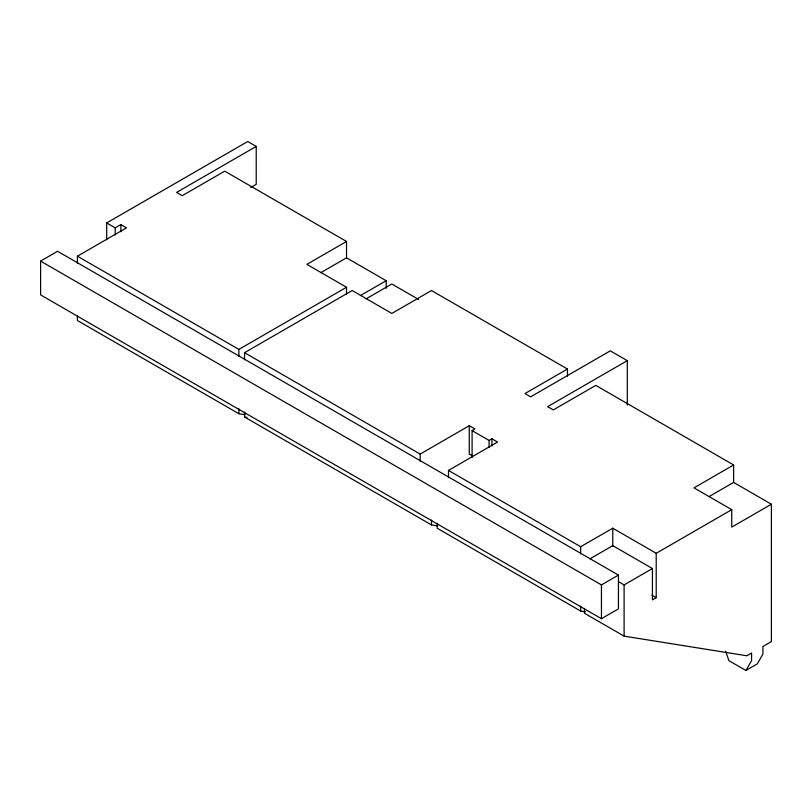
<?xml version="1.0" encoding="UTF-8"?>
<svg xmlns="http://www.w3.org/2000/svg" width="812" height="812" viewBox="0 0 812 812"><rect width="100%" height="100%" fill="white"/><g stroke="black" fill="none" stroke-linecap="round" stroke-linejoin="round"><path stroke-width="1.22" d="M725.634 651.204L728.912 660.674L745.903 670.489L751.577 660.674L751.577 653.041L746.847 655.771L624.103 636.141L584.447 613.243L584.447 608.361M40.6 261.099L57.591 251.284L618.439 575.089L618.439 608.888L601.448 618.693L40.6 294.898L40.6 261.099L601.448 584.904L618.439 575.089M106.697 239.743L106.697 222.935L247.731 141.511L256.227 146.424L256.227 184.304L250.756 187.46M106.697 222.935L115.192 227.847L120.856 224.579L126.52 227.847L77.424 256.196L77.424 263.332M256.227 146.424L176.559 192.414L182.223 195.682L224.721 171.149L346.521 241.468L346.521 257.83L386.177 280.719L386.177 288.27M346.521 241.468L306.865 264.367L346.521 287.265L346.521 294.401M320.791 272.68L346.521 257.83M77.424 256.196L238.88 349.404L346.521 287.265M244.544 359.817L244.544 352.682L352.185 290.534L391.841 313.432L431.497 290.534L567.456 369.034L567.456 376.169M360.447 295.568L386.177 280.719M366.11 298.846L391.841 283.997L418.637 299.466M244.544 352.682L420.159 454.07L469.265 425.721L474.929 428.99L472.097 430.634L472.097 457.501M567.456 369.034L524.968 393.566L530.632 396.835L610.289 350.845L627.29 360.65L627.29 405.076M472.097 430.634L489.088 440.439L491.92 438.805L497.583 442.073L448.488 470.422L448.488 477.557M627.29 360.65L547.623 406.65L553.297 409.918L595.785 385.385L733.632 464.971L733.632 482.419L771.4 504.222L771.4 641.592L762.904 646.504L762.904 654.127L757.241 663.942L745.903 670.489M448.488 470.422L580.671 546.74L612.776 528.206L656.208 553.287L731.744 509.672L731.744 527.12L771.4 504.222M733.632 464.971L693.976 487.87L731.744 509.672M589.898 558.859L612.776 545.654L652.432 568.542L652.432 599.895L656.208 597.713L656.208 553.287M708.977 496.65L733.632 482.419M618.714 581.788L624.103 584.904L652.432 568.542M77.424 315.513L77.424 320.517L238.88 413.734L245.143 414.729M244.544 412.12L244.544 417.003L247.051 417.398M244.544 417.003L431.497 524.938L437.759 525.943M437.16 523.354L437.16 528.206L580.671 611.071L585.614 611.852M471.853 455.299L469.265 454.344L469.265 425.721M651.924 595.237L656.208 597.713M624.103 584.904L624.103 636.141M612.776 528.206L612.776 546.283M601.448 584.904L601.448 618.693M580.671 546.74L580.671 553.875M580.671 606.067L580.671 611.071M491.92 438.805L491.92 445.94M489.088 440.439L489.088 447.574M431.497 520.076L431.497 524.938M420.159 454.07L420.159 461.206M238.88 349.404L238.88 356.539M238.88 408.852L238.88 413.734M120.856 224.579L120.856 231.714M115.192 227.847L115.192 234.983"/></g></svg>
